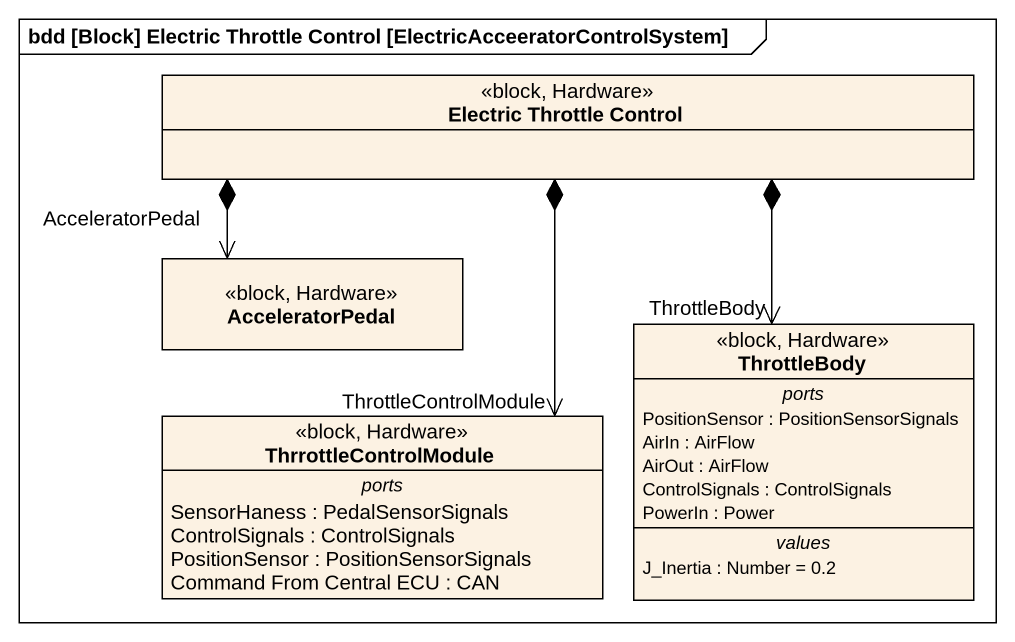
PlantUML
@startuml
mainframe bdd [Block] Electric Throttle Control [ElectricAcceeratorControlSystem]
hide circle
hide empty members
class "Electric Throttle Control" as Electric_Throttle_Control <<block, Hardware>>
class AcceleratorPedal <<block, Hardware>>
class ThrottleBody <<block, Hardware>> {
  -- ports --
  PositionSensor : PositionSensorSignals
  AirIn : AirFlow
  AirOut : AirFlow
  ControlSignals : ControlSignals
  PowerIn : Power
  -- values --
  J_Inertia : Number = 0.2
}
class ThrrottleControlModule <<block, Hardware>> {
  -- ports --
  SensorHaness : PedalSensorSignals
  ControlSignals : ControlSignals
  PositionSensor : PositionSensorSignals
  Command From Central ECU : CAN
}
Electric_Throttle_Control *--> "AcceleratorPedal" AcceleratorPedal
Electric_Throttle_Control *--> "ThrottleBody" ThrottleBody
Electric_Throttle_Control *--> "ThrottleControlModule" ThrrottleControlModule
@enduml
